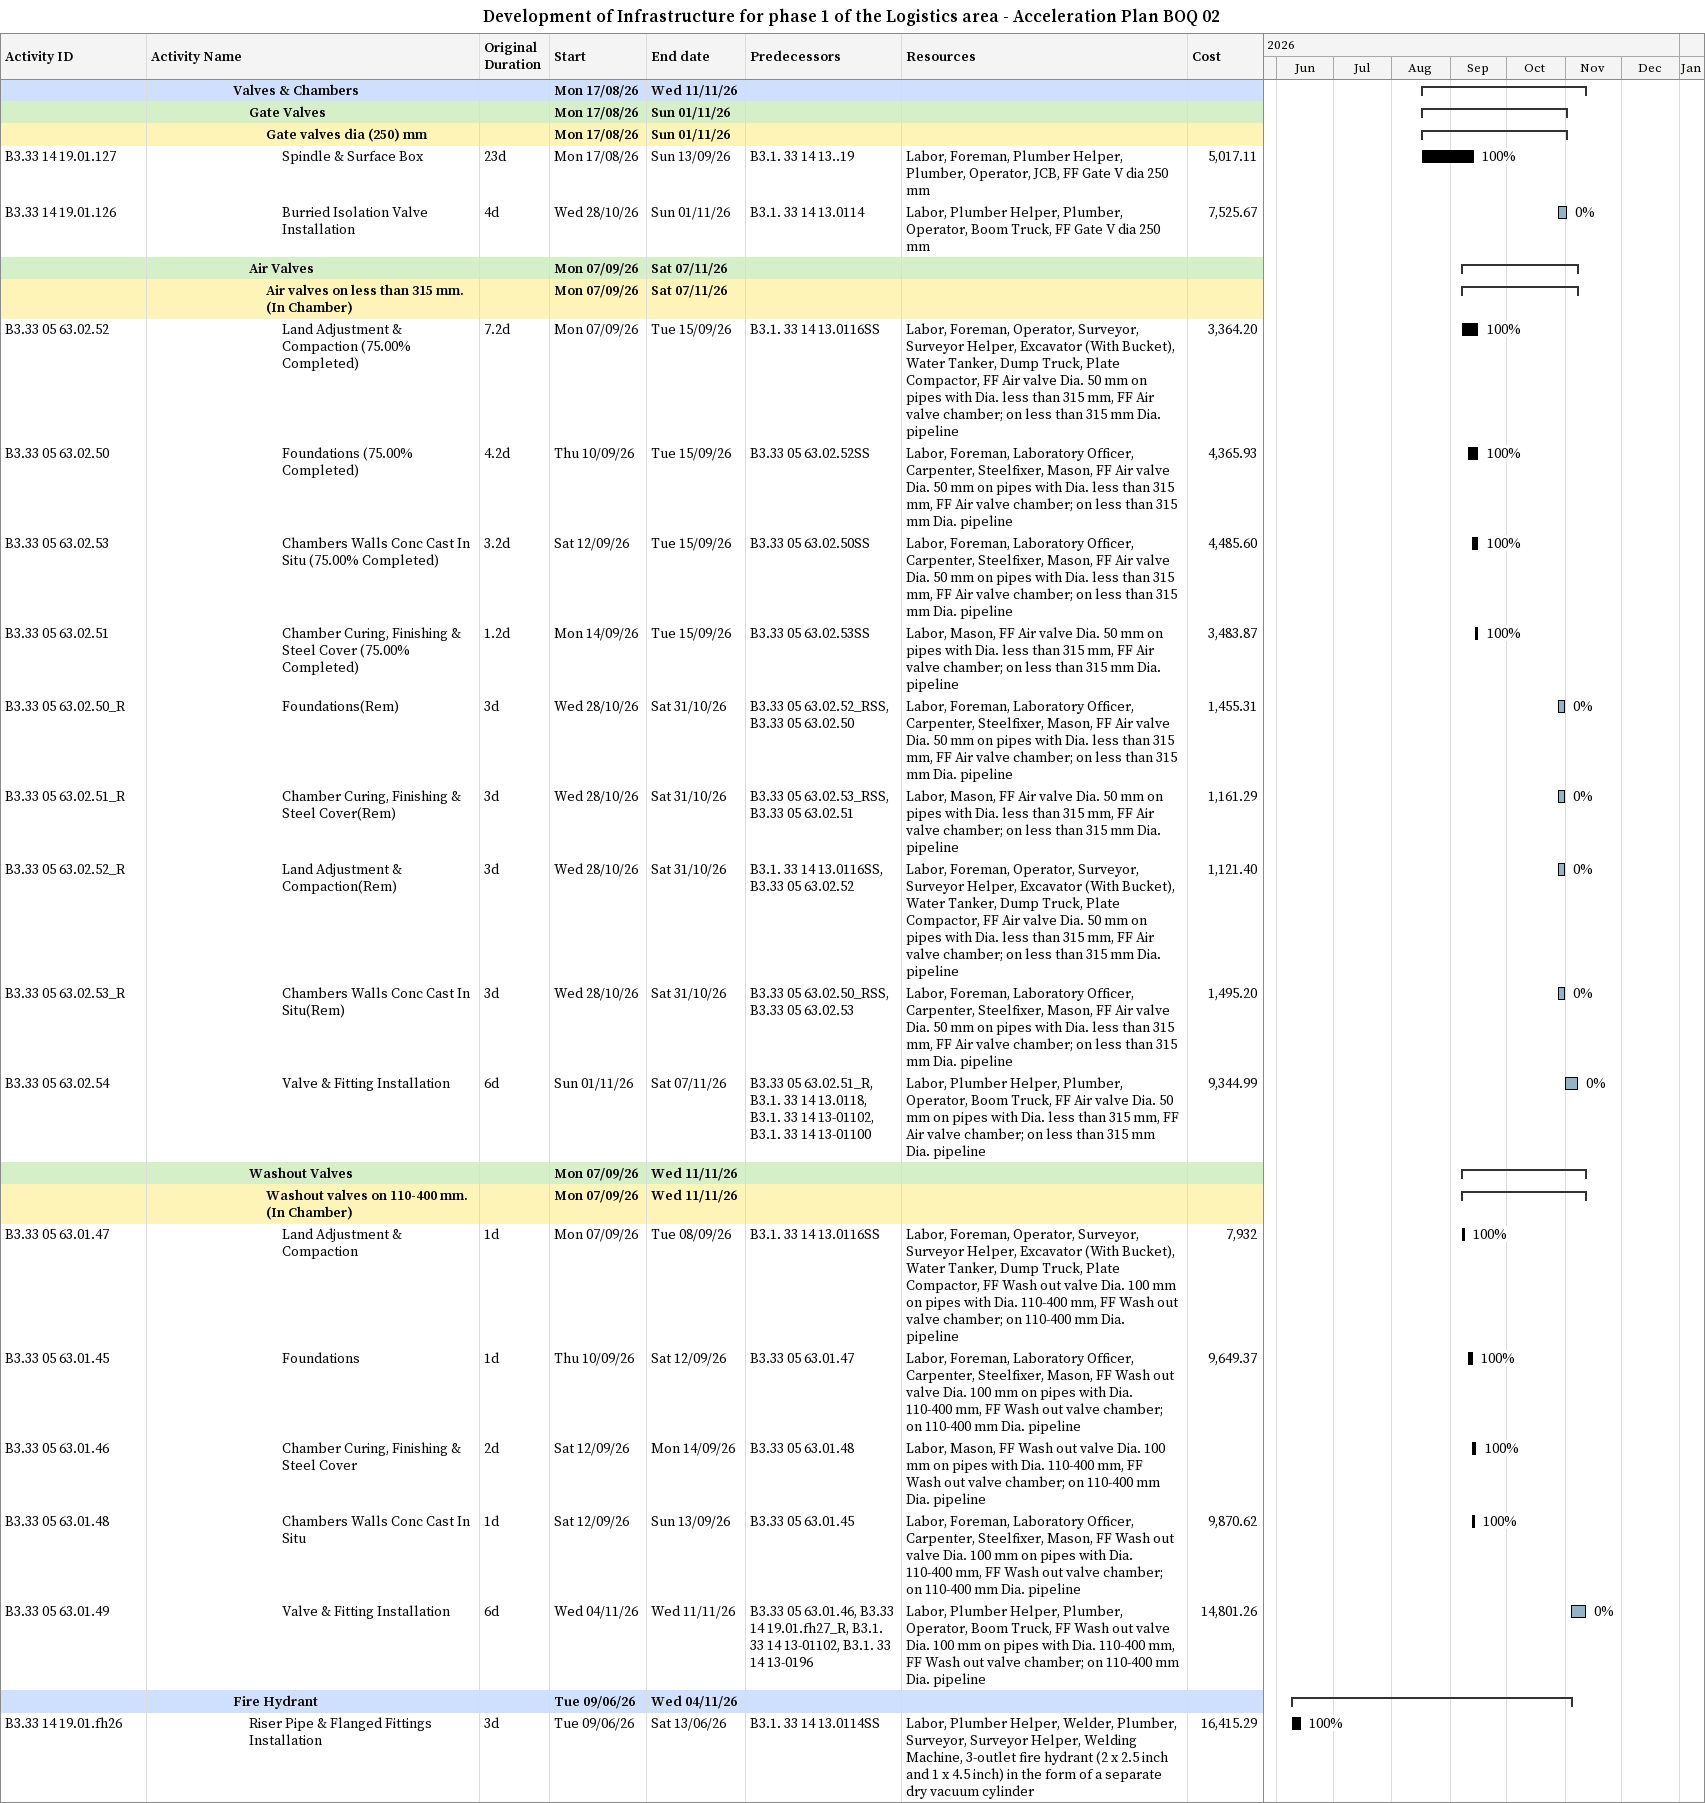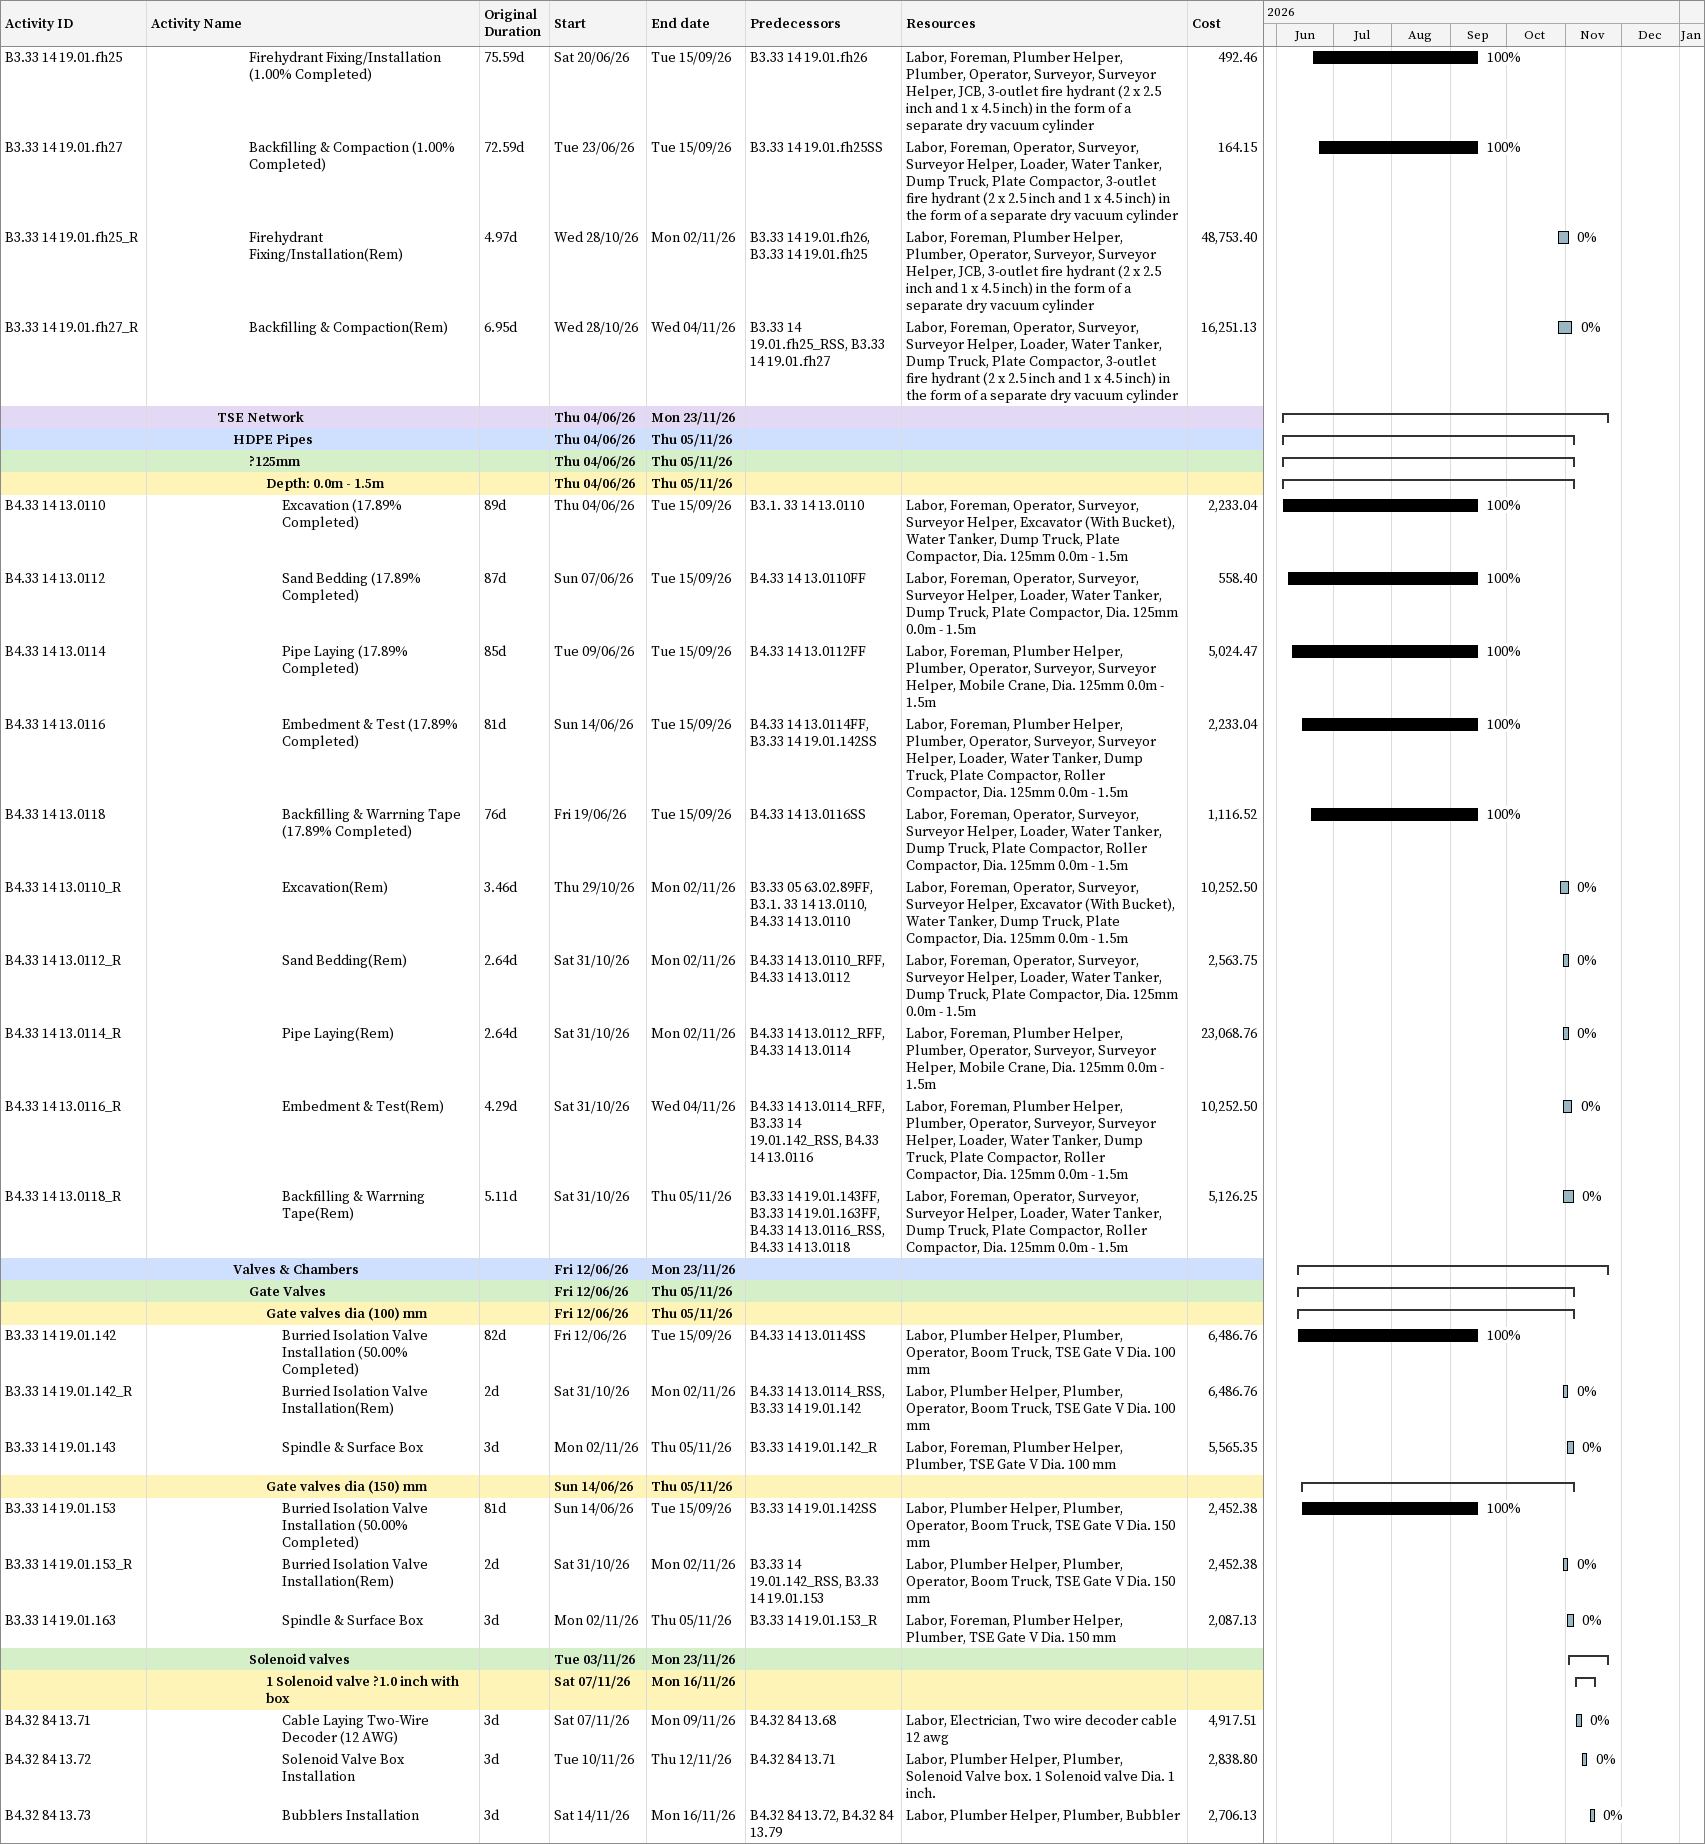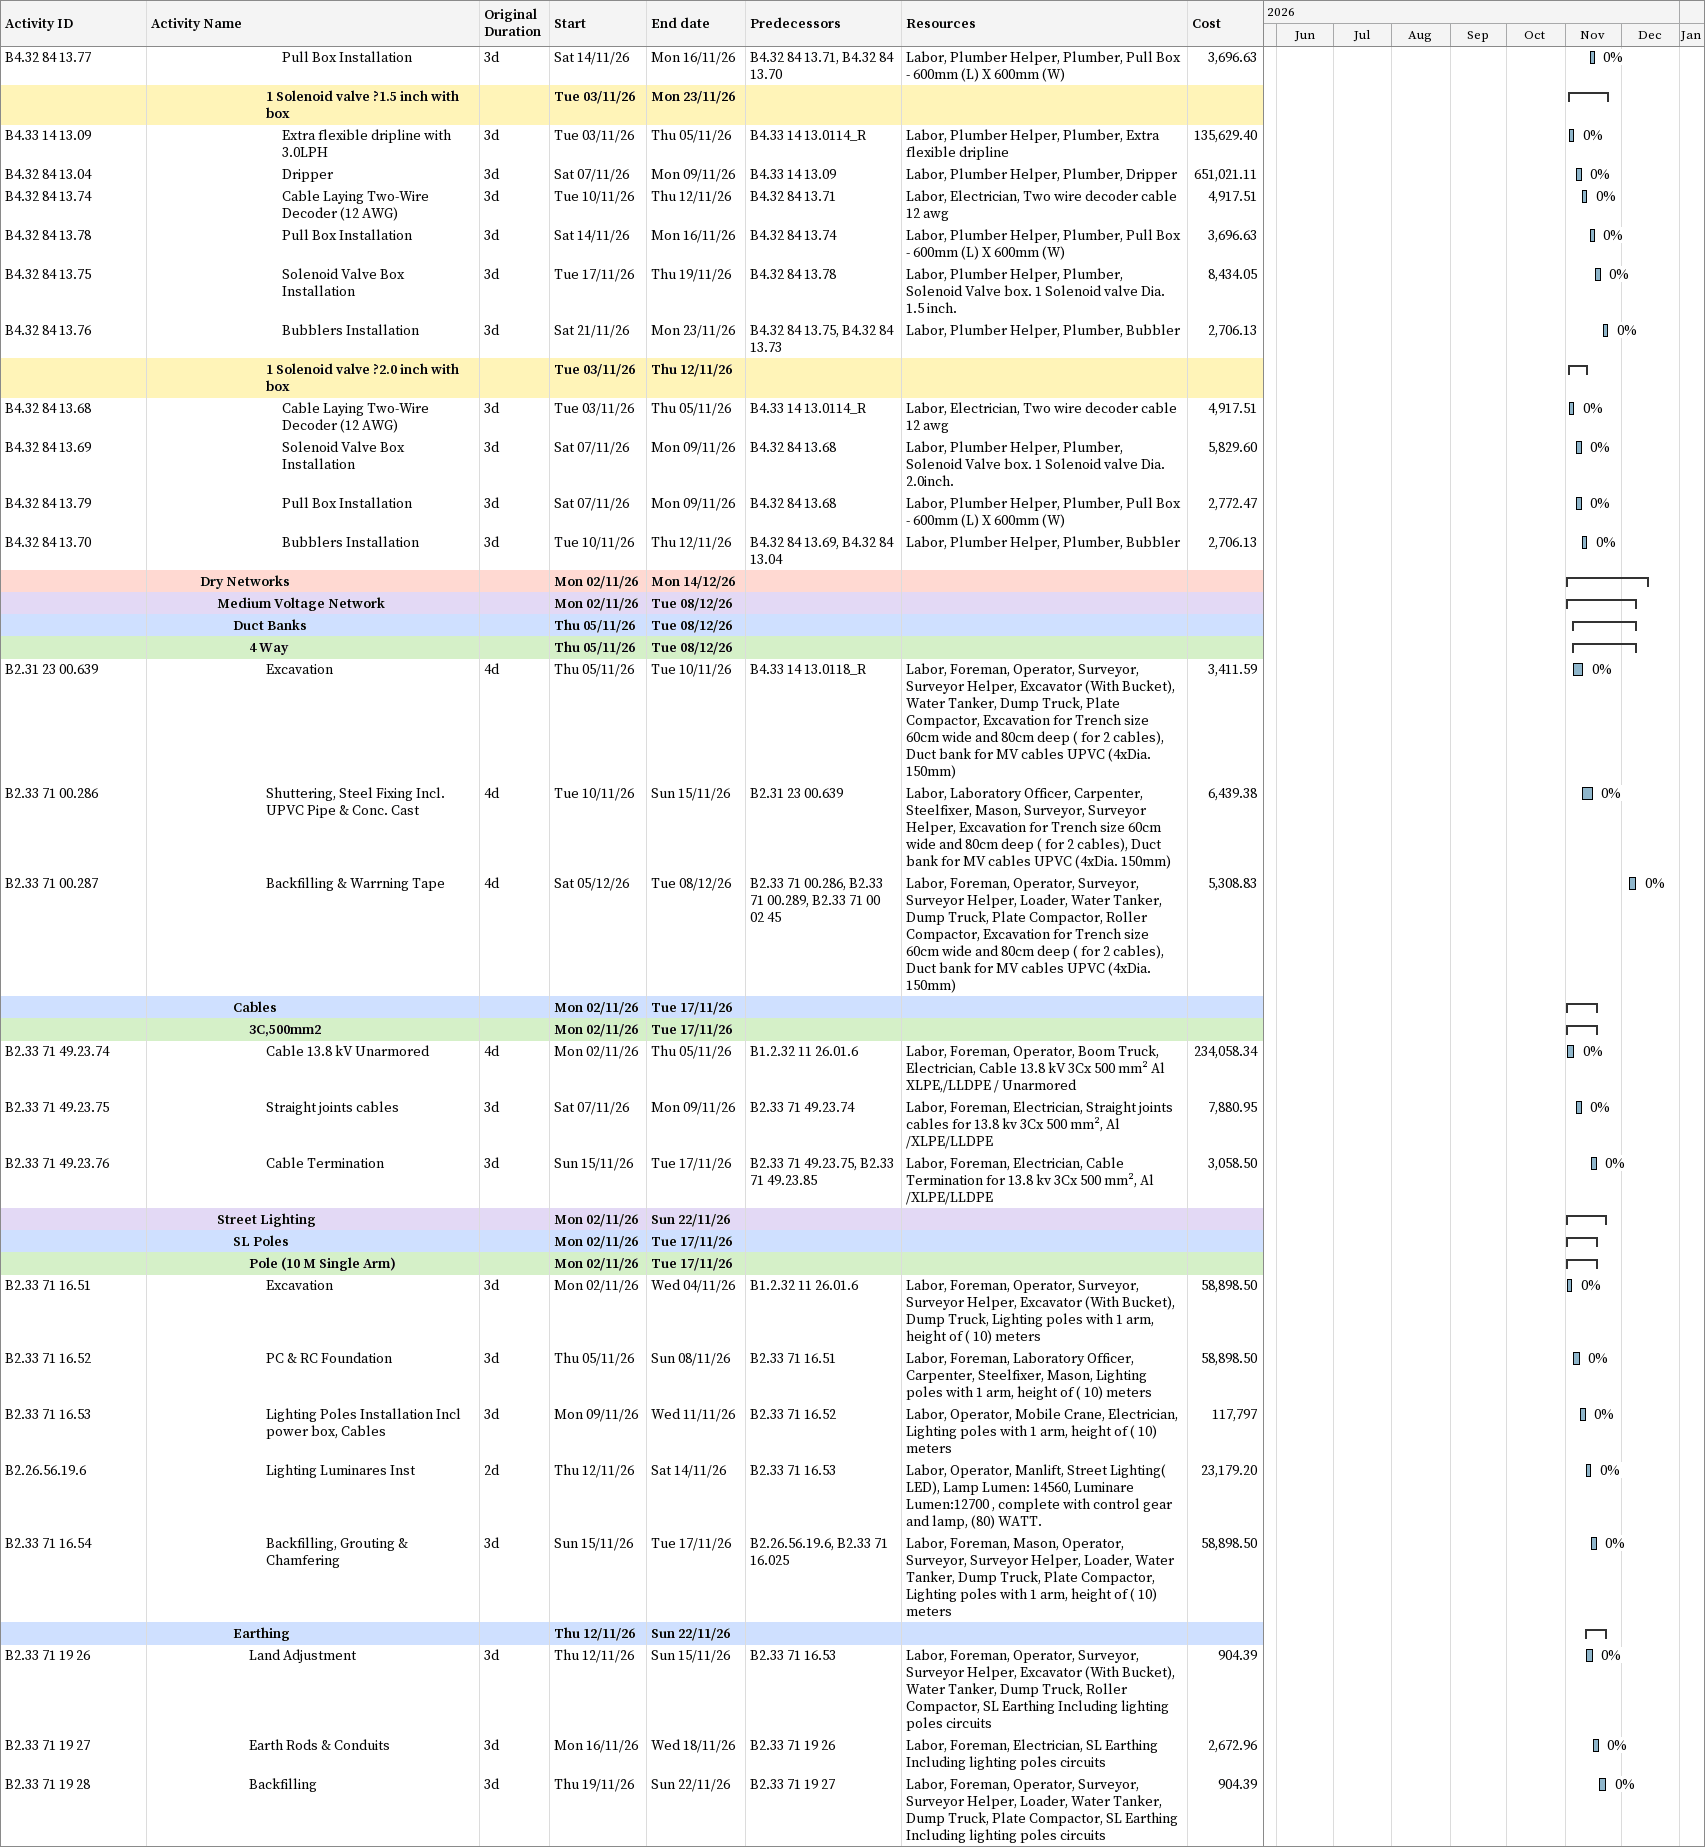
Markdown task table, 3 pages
Development of Infrastructure for phase 1 of the Logistics area - Acceleration Plan BOQ 02

| ID | Level | Task | Original duration | Start | Finish | Predecessors | Resources | % complete | Cost |
|---|---|---|---|---|---|---|---|---|---|
|  | 6 | **Valves & Chambers** |  | 2026-08-17 | 2026-11-11 |  |  |  |  |
|  | 7 | **Gate Valves** |  | 2026-08-17 | 2026-11-01 |  |  |  |  |
|  | 8 | **Gate valves dia (250) mm** |  | 2026-08-17 | 2026-11-01 |  |  |  |  |
| B3.33 14 19.01.127 | 9 | Spindle & Surface Box | 23d | 2026-08-17 | 2026-09-13 | B3.1. 33 14 13..19 | Labor, Foreman, Plumber Helper, Plumber, Operator, JCB, FF Gate V dia 250 mm | 100 | 5017.11 |
| B3.33 14 19.01.126 | 9 | Burried Isolation Valve Installation | 4d | 2026-10-28 | 2026-11-01 | B3.1. 33 14 13.0114 | Labor, Plumber Helper, Plumber, Operator, Boom Truck, FF Gate V dia 250 mm | 0 | 7525.67 |
|  | 7 | **Air Valves** |  | 2026-09-07 | 2026-11-07 |  |  |  |  |
|  | 8 | **Air valves on less than 315 mm. (In Chamber)** |  | 2026-09-07 | 2026-11-07 |  |  |  |  |
| B3.33 05 63.02.52 | 9 | Land Adjustment & Compaction (75.00% Completed) | 7.2d | 2026-09-07 | 2026-09-15 | B3.1. 33 14 13.0116SS | Labor, Foreman, Operator, Surveyor, Surveyor Helper, Excavator (With Bucket), Water Tanker, Dump Truck, Plate Compactor, FF Air valve Dia. 50 mm on pipes with Dia. less than 315 mm, FF Air valve chamber; on less than 315 mm Dia. pipeline | 100 | 3364.20 |
| B3.33 05 63.02.50 | 9 | Foundations (75.00% Completed) | 4.2d | 2026-09-10 | 2026-09-15 | B3.33 05 63.02.52SS | Labor, Foreman, Laboratory Officer, Carpenter, Steelfixer, Mason, FF Air valve Dia. 50 mm on pipes with Dia. less than 315 mm, FF Air valve chamber; on less than 315 mm Dia. pipeline | 100 | 4365.93 |
| B3.33 05 63.02.53 | 9 | Chambers Walls Conc Cast In Situ (75.00% Completed) | 3.2d | 2026-09-12 | 2026-09-15 | B3.33 05 63.02.50SS | Labor, Foreman, Laboratory Officer, Carpenter, Steelfixer, Mason, FF Air valve Dia. 50 mm on pipes with Dia. less than 315 mm, FF Air valve chamber; on less than 315 mm Dia. pipeline | 100 | 4485.60 |
| B3.33 05 63.02.51 | 9 | Chamber Curing, Finishing & Steel Cover (75.00% Completed) | 1.2d | 2026-09-14 | 2026-09-15 | B3.33 05 63.02.53SS | Labor, Mason, FF Air valve Dia. 50 mm on pipes with Dia. less than 315 mm, FF Air valve chamber; on less than 315 mm Dia. pipeline | 100 | 3483.87 |
| B3.33 05 63.02.50_R | 9 | Foundations(Rem) | 3d | 2026-10-28 | 2026-10-31 | B3.33 05 63.02.52_RSS, B3.33 05 63.02.50 | Labor, Foreman, Laboratory Officer, Carpenter, Steelfixer, Mason, FF Air valve Dia. 50 mm on pipes with Dia. less than 315 mm, FF Air valve chamber; on less than 315 mm Dia. pipeline | 0 | 1455.31 |
| B3.33 05 63.02.51_R | 9 | Chamber Curing, Finishing & Steel Cover(Rem) | 3d | 2026-10-28 | 2026-10-31 | B3.33 05 63.02.53_RSS, B3.33 05 63.02.51 | Labor, Mason, FF Air valve Dia. 50 mm on pipes with Dia. less than 315 mm, FF Air valve chamber; on less than 315 mm Dia. pipeline | 0 | 1161.29 |
| B3.33 05 63.02.52_R | 9 | Land Adjustment & Compaction(Rem) | 3d | 2026-10-28 | 2026-10-31 | B3.1. 33 14 13.0116SS, B3.33 05 63.02.52 | Labor, Foreman, Operator, Surveyor, Surveyor Helper, Excavator (With Bucket), Water Tanker, Dump Truck, Plate Compactor, FF Air valve Dia. 50 mm on pipes with Dia. less than 315 mm, FF Air valve chamber; on less than 315 mm Dia. pipeline | 0 | 1121.40 |
| B3.33 05 63.02.53_R | 9 | Chambers Walls Conc Cast In Situ(Rem) | 3d | 2026-10-28 | 2026-10-31 | B3.33 05 63.02.50_RSS, B3.33 05 63.02.53 | Labor, Foreman, Laboratory Officer, Carpenter, Steelfixer, Mason, FF Air valve Dia. 50 mm on pipes with Dia. less than 315 mm, FF Air valve chamber; on less than 315 mm Dia. pipeline | 0 | 1495.20 |
| B3.33 05 63.02.54 | 9 | Valve & Fitting Installation | 6d | 2026-11-01 | 2026-11-07 | B3.33 05 63.02.51_R, B3.1. 33 14 13.0118, B3.1. 33 14 13-01102, B3.1. 33 14 13-01100 | Labor, Plumber Helper, Plumber, Operator, Boom Truck, FF Air valve Dia. 50 mm on pipes with Dia. less than 315 mm, FF Air valve chamber; on less than 315 mm Dia. pipeline | 0 | 9344.99 |
|  | 7 | **Washout Valves** |  | 2026-09-07 | 2026-11-11 |  |  |  |  |
|  | 8 | **Washout valves on 110-400 mm. (In Chamber)** |  | 2026-09-07 | 2026-11-11 |  |  |  |  |
| B3.33 05 63.01.47 | 9 | Land Adjustment & Compaction | 1d | 2026-09-07 | 2026-09-08 | B3.1. 33 14 13.0116SS | Labor, Foreman, Operator, Surveyor, Surveyor Helper, Excavator (With Bucket), Water Tanker, Dump Truck, Plate Compactor, FF Wash out valve Dia. 100 mm on pipes with Dia. 110-400 mm, FF Wash out valve chamber; on 110-400 mm Dia. pipeline | 100 | 7932 |
| B3.33 05 63.01.45 | 9 | Foundations | 1d | 2026-09-10 | 2026-09-12 | B3.33 05 63.01.47 | Labor, Foreman, Laboratory Officer, Carpenter, Steelfixer, Mason, FF Wash out valve Dia. 100 mm on pipes with Dia. 110-400 mm, FF Wash out valve chamber; on 110-400 mm Dia. pipeline | 100 | 9649.37 |
| B3.33 05 63.01.46 | 9 | Chamber Curing, Finishing & Steel Cover | 2d | 2026-09-12 | 2026-09-14 | B3.33 05 63.01.48 | Labor, Mason, FF Wash out valve Dia. 100 mm on pipes with Dia. 110-400 mm, FF Wash out valve chamber; on 110-400 mm Dia. pipeline | 100 |  |
| B3.33 05 63.01.48 | 9 | Chambers Walls Conc Cast In Situ | 1d | 2026-09-12 | 2026-09-13 | B3.33 05 63.01.45 | Labor, Foreman, Laboratory Officer, Carpenter, Steelfixer, Mason, FF Wash out valve Dia. 100 mm on pipes with Dia. 110-400 mm, FF Wash out valve chamber; on 110-400 mm Dia. pipeline | 100 | 9870.62 |
| B3.33 05 63.01.49 | 9 | Valve & Fitting Installation | 6d | 2026-11-04 | 2026-11-11 | B3.33 05 63.01.46, B3.33 14 19.01.fh27_R, B3.1. 33 14 13-01102, B3.1. 33 14 13-0196 | Labor, Plumber Helper, Plumber, Operator, Boom Truck, FF Wash out valve Dia. 100 mm on pipes with Dia. 110-400 mm, FF Wash out valve chamber; on 110-400 mm Dia. pipeline | 0 | 14801.26 |
|  | 6 | **Fire Hydrant** |  | 2026-06-09 | 2026-11-04 |  |  |  |  |
| B3.33 14 19.01.fh26 | 7 | Riser Pipe & Flanged Fittings Installation | 3d | 2026-06-09 | 2026-06-13 | B3.1. 33 14 13.0114SS | Labor, Plumber Helper, Welder, Plumber, Surveyor, Surveyor Helper, Welding Machine, 3-outlet fire hydrant (2 x 2.5 inch and 1 x 4.5 inch) in the form of a separate dry vacuum cylinder | 100 | 16415.29 |
| B3.33 14 19.01.fh25 | 7 | Firehydrant Fixing/Installation (1.00% Completed) | 75.59d | 2026-06-20 | 2026-09-15 | B3.33 14 19.01.fh26 | Labor, Foreman, Plumber Helper, Plumber, Operator, Surveyor, Surveyor Helper, JCB, 3-outlet fire hydrant (2 x 2.5 inch and 1 x 4.5 inch) in the form of a separate dry vacuum cylinder | 100 | 492.46 |
| B3.33 14 19.01.fh27 | 7 | Backfilling & Compaction (1.00% Completed) | 72.59d | 2026-06-23 | 2026-09-15 | B3.33 14 19.01.fh25SS | Labor, Foreman, Operator, Surveyor, Surveyor Helper, Loader, Water Tanker, Dump Truck, Plate Compactor, 3-outlet fire hydrant (2 x 2.5 inch and 1 x 4.5 inch) in the form of a separate dry vacuum cylinder | 100 | 164.15 |
| B3.33 14 19.01.fh25_R | 7 | Firehydrant Fixing/Installation(Rem) | 4.97d | 2026-10-28 | 2026-11-02 | B3.33 14 19.01.fh26, B3.33 14 19.01.fh25 | Labor, Foreman, Plumber Helper, Plumber, Operator, Surveyor, Surveyor Helper, JCB, 3-outlet fire hydrant (2 x 2.5 inch and 1 x 4.5 inch) in the form of a separate dry vacuum cylinder | 0 | 48753.40 |
| B3.33 14 19.01.fh27_R | 7 | Backfilling & Compaction(Rem) | 6.95d | 2026-10-28 | 2026-11-04 | B3.33 14 19.01.fh25_RSS, B3.33 14 19.01.fh27 | Labor, Foreman, Operator, Surveyor, Surveyor Helper, Loader, Water Tanker, Dump Truck, Plate Compactor, 3-outlet fire hydrant (2 x 2.5 inch and 1 x 4.5 inch) in the form of a separate dry vacuum cylinder | 0 | 16251.13 |
|  | 5 | **TSE Network** |  | 2026-06-04 | 2026-11-23 |  |  |  |  |
|  | 6 | **HDPE Pipes** |  | 2026-06-04 | 2026-11-05 |  |  |  |  |
|  | 7 | **?125mm** |  | 2026-06-04 | 2026-11-05 |  |  |  |  |
|  | 8 | **Depth: 0.0m - 1.5m** |  | 2026-06-04 | 2026-11-05 |  |  |  |  |
| B4.33 14 13.0110 | 9 | Excavation (17.89% Completed) | 89d | 2026-06-04 | 2026-09-15 | B3.1. 33 14 13.0110 | Labor, Foreman, Operator, Surveyor, Surveyor Helper, Excavator (With Bucket), Water Tanker, Dump Truck, Plate Compactor, Dia. 125mm 0.0m - 1.5m | 100 | 2233.04 |
| B4.33 14 13.0112 | 9 | Sand Bedding (17.89% Completed) | 87d | 2026-06-07 | 2026-09-15 | B4.33 14 13.0110FF | Labor, Foreman, Operator, Surveyor, Surveyor Helper, Loader, Water Tanker, Dump Truck, Plate Compactor, Dia. 125mm 0.0m - 1.5m | 100 | 558.40 |
| B4.33 14 13.0114 | 9 | Pipe Laying (17.89% Completed) | 85d | 2026-06-09 | 2026-09-15 | B4.33 14 13.0112FF | Labor, Foreman, Plumber Helper, Plumber, Operator, Surveyor, Surveyor Helper, Mobile Crane, Dia. 125mm 0.0m - 1.5m | 100 | 5024.47 |
| B4.33 14 13.0116 | 9 | Embedment & Test (17.89% Completed) | 81d | 2026-06-14 | 2026-09-15 | B4.33 14 13.0114FF, B3.33 14 19.01.142SS | Labor, Foreman, Plumber Helper, Plumber, Operator, Surveyor, Surveyor Helper, Loader, Water Tanker, Dump Truck, Plate Compactor, Roller Compactor, Dia. 125mm 0.0m - 1.5m | 100 | 2233.04 |
| B4.33 14 13.0118 | 9 | Backfilling & Warrning Tape (17.89% Completed) | 76d | 2026-06-19 | 2026-09-15 | B4.33 14 13.0116SS | Labor, Foreman, Operator, Surveyor, Surveyor Helper, Loader, Water Tanker, Dump Truck, Plate Compactor, Roller Compactor, Dia. 125mm 0.0m - 1.5m | 100 | 1116.52 |
| B4.33 14 13.0110_R | 9 | Excavation(Rem) | 3.46d | 2026-10-29 | 2026-11-02 | B3.33 05 63.02.89FF, B3.1. 33 14 13.0110, B4.33 14 13.0110 | Labor, Foreman, Operator, Surveyor, Surveyor Helper, Excavator (With Bucket), Water Tanker, Dump Truck, Plate Compactor, Dia. 125mm 0.0m - 1.5m | 0 | 10252.50 |
| B4.33 14 13.0112_R | 9 | Sand Bedding(Rem) | 2.64d | 2026-10-31 | 2026-11-02 | B4.33 14 13.0110_RFF, B4.33 14 13.0112 | Labor, Foreman, Operator, Surveyor, Surveyor Helper, Loader, Water Tanker, Dump Truck, Plate Compactor, Dia. 125mm 0.0m - 1.5m | 0 | 2563.75 |
| B4.33 14 13.0114_R | 9 | Pipe Laying(Rem) | 2.64d | 2026-10-31 | 2026-11-02 | B4.33 14 13.0112_RFF, B4.33 14 13.0114 | Labor, Foreman, Plumber Helper, Plumber, Operator, Surveyor, Surveyor Helper, Mobile Crane, Dia. 125mm 0.0m - 1.5m | 0 | 23068.76 |
| B4.33 14 13.0116_R | 9 | Embedment & Test(Rem) | 4.29d | 2026-10-31 | 2026-11-04 | B4.33 14 13.0114_RFF, B3.33 14 19.01.142_RSS, B4.33 14 13.0116 | Labor, Foreman, Plumber Helper, Plumber, Operator, Surveyor, Surveyor Helper, Loader, Water Tanker, Dump Truck, Plate Compactor, Roller Compactor, Dia. 125mm 0.0m - 1.5m | 0 | 10252.50 |
| B4.33 14 13.0118_R | 9 | Backfilling & Warrning Tape(Rem) | 5.11d | 2026-10-31 | 2026-11-05 | B3.33 14 19.01.143FF, B3.33 14 19.01.163FF, B4.33 14 13.0116_RSS, B4.33 14 13.0118 | Labor, Foreman, Operator, Surveyor, Surveyor Helper, Loader, Water Tanker, Dump Truck, Plate Compactor, Roller Compactor, Dia. 125mm 0.0m - 1.5m | 0 | 5126.25 |
|  | 6 | **Valves & Chambers** |  | 2026-06-12 | 2026-11-23 |  |  |  |  |
|  | 7 | **Gate Valves** |  | 2026-06-12 | 2026-11-05 |  |  |  |  |
|  | 8 | **Gate valves dia (100) mm** |  | 2026-06-12 | 2026-11-05 |  |  |  |  |
| B3.33 14 19.01.142 | 9 | Burried Isolation Valve Installation (50.00% Completed) | 82d | 2026-06-12 | 2026-09-15 | B4.33 14 13.0114SS | Labor, Plumber Helper, Plumber, Operator, Boom Truck, TSE Gate V Dia. 100 mm | 100 | 6486.76 |
| B3.33 14 19.01.142_R | 9 | Burried Isolation Valve Installation(Rem) | 2d | 2026-10-31 | 2026-11-02 | B4.33 14 13.0114_RSS, B3.33 14 19.01.142 | Labor, Plumber Helper, Plumber, Operator, Boom Truck, TSE Gate V Dia. 100 mm | 0 | 6486.76 |
| B3.33 14 19.01.143 | 9 | Spindle & Surface Box | 3d | 2026-11-02 | 2026-11-05 | B3.33 14 19.01.142_R | Labor, Foreman, Plumber Helper, Plumber, TSE Gate V Dia. 100 mm | 0 | 5565.35 |
|  | 8 | **Gate valves dia (150) mm** |  | 2026-06-14 | 2026-11-05 |  |  |  |  |
| B3.33 14 19.01.153 | 9 | Burried Isolation Valve Installation (50.00% Completed) | 81d | 2026-06-14 | 2026-09-15 | B3.33 14 19.01.142SS | Labor, Plumber Helper, Plumber, Operator, Boom Truck, TSE Gate V Dia. 150 mm | 100 | 2452.38 |
| B3.33 14 19.01.153_R | 9 | Burried Isolation Valve Installation(Rem) | 2d | 2026-10-31 | 2026-11-02 | B3.33 14 19.01.142_RSS, B3.33 14 19.01.153 | Labor, Plumber Helper, Plumber, Operator, Boom Truck, TSE Gate V Dia. 150 mm | 0 | 2452.38 |
| B3.33 14 19.01.163 | 9 | Spindle & Surface Box | 3d | 2026-11-02 | 2026-11-05 | B3.33 14 19.01.153_R | Labor, Foreman, Plumber Helper, Plumber, TSE Gate V Dia. 150 mm | 0 | 2087.13 |
|  | 7 | **Solenoid valves** |  | 2026-11-03 | 2026-11-23 |  |  |  |  |
|  | 8 | **1 Solenoid valve ?1.0 inch with box** |  | 2026-11-07 | 2026-11-16 |  |  |  |  |
| B4.32 84 13.71 | 9 | Cable Laying Two-Wire Decoder (12 AWG) | 3d | 2026-11-07 | 2026-11-09 | B4.32 84 13.68 | Labor, Electrician, Two wire decoder cable 12 awg | 0 | 4917.51 |
| B4.32 84 13.72 | 9 | Solenoid Valve Box Installation | 3d | 2026-11-10 | 2026-11-12 | B4.32 84 13.71 | Labor, Plumber Helper, Plumber, Solenoid Valve box. 1 Solenoid valve Dia. 1 inch. | 0 | 2838.80 |
| B4.32 84 13.73 | 9 | Bubblers Installation | 3d | 2026-11-14 | 2026-11-16 | B4.32 84 13.72, B4.32 84 13.79 | Labor, Plumber Helper, Plumber, Bubbler | 0 | 2706.13 |
| B4.32 84 13.77 | 9 | Pull Box Installation | 3d | 2026-11-14 | 2026-11-16 | B4.32 84 13.71, B4.32 84 13.70 | Labor, Plumber Helper, Plumber, Pull Box - 600mm (L) X 600mm (W) | 0 | 3696.63 |
|  | 8 | **1 Solenoid valve ?1.5 inch with box** |  | 2026-11-03 | 2026-11-23 |  |  |  |  |
| B4.33 14 13.09 | 9 | Extra flexible dripline with 3.0LPH | 3d | 2026-11-03 | 2026-11-05 | B4.33 14 13.0114_R | Labor, Plumber Helper, Plumber, Extra flexible dripline | 0 | 135629.40 |
| B4.32 84 13.04 | 9 | Dripper | 3d | 2026-11-07 | 2026-11-09 | B4.33 14 13.09 | Labor, Plumber Helper, Plumber, Dripper | 0 | 651021.11 |
| B4.32 84 13.74 | 9 | Cable Laying Two-Wire Decoder (12 AWG) | 3d | 2026-11-10 | 2026-11-12 | B4.32 84 13.71 | Labor, Electrician, Two wire decoder cable 12 awg | 0 | 4917.51 |
| B4.32 84 13.78 | 9 | Pull Box Installation | 3d | 2026-11-14 | 2026-11-16 | B4.32 84 13.74 | Labor, Plumber Helper, Plumber, Pull Box - 600mm (L) X 600mm (W) | 0 | 3696.63 |
| B4.32 84 13.75 | 9 | Solenoid Valve Box Installation | 3d | 2026-11-17 | 2026-11-19 | B4.32 84 13.78 | Labor, Plumber Helper, Plumber, Solenoid Valve box. 1 Solenoid valve Dia. 1.5 inch. | 0 | 8434.05 |
| B4.32 84 13.76 | 9 | Bubblers Installation | 3d | 2026-11-21 | 2026-11-23 | B4.32 84 13.75, B4.32 84 13.73 | Labor, Plumber Helper, Plumber, Bubbler | 0 | 2706.13 |
|  | 8 | **1 Solenoid valve ?2.0 inch with box** |  | 2026-11-03 | 2026-11-12 |  |  |  |  |
| B4.32 84 13.68 | 9 | Cable Laying Two-Wire Decoder (12 AWG) | 3d | 2026-11-03 | 2026-11-05 | B4.33 14 13.0114_R | Labor, Electrician, Two wire decoder cable 12 awg | 0 | 4917.51 |
| B4.32 84 13.69 | 9 | Solenoid Valve Box Installation | 3d | 2026-11-07 | 2026-11-09 | B4.32 84 13.68 | Labor, Plumber Helper, Plumber, Solenoid Valve box. 1 Solenoid valve Dia. 2.0inch. | 0 | 5829.60 |
| B4.32 84 13.79 | 9 | Pull Box Installation | 3d | 2026-11-07 | 2026-11-09 | B4.32 84 13.68 | Labor, Plumber Helper, Plumber, Pull Box - 600mm (L) X 600mm (W) | 0 | 2772.47 |
| B4.32 84 13.70 | 9 | Bubblers Installation | 3d | 2026-11-10 | 2026-11-12 | B4.32 84 13.69, B4.32 84 13.04 | Labor, Plumber Helper, Plumber, Bubbler | 0 | 2706.13 |
|  | 4 | **Dry Networks** |  | 2026-11-02 | 2026-12-14 |  |  |  |  |
|  | 5 | **Medium Voltage Network** |  | 2026-11-02 | 2026-12-08 |  |  |  |  |
|  | 6 | **Duct Banks** |  | 2026-11-05 | 2026-12-08 |  |  |  |  |
|  | 7 | **4 Way** |  | 2026-11-05 | 2026-12-08 |  |  |  |  |
| B2.31 23 00.639 | 8 | Excavation | 4d | 2026-11-05 | 2026-11-10 | B4.33 14 13.0118_R | Labor, Foreman, Operator, Surveyor, Surveyor Helper, Excavator (With Bucket), Water Tanker, Dump Truck, Plate Compactor, Excavation for Trench size 60cm wide and 80cm deep ( for 2 cables), Duct bank for MV cables UPVC (4xDia. 150mm) | 0 | 3411.59 |
| B2.33 71 00.286 | 8 | Shuttering, Steel Fixing Incl. UPVC Pipe & Conc. Cast | 4d | 2026-11-10 | 2026-11-15 | B2.31 23 00.639 | Labor, Laboratory Officer, Carpenter, Steelfixer, Mason, Surveyor, Surveyor Helper, Excavation for Trench size 60cm wide and 80cm deep ( for 2 cables), Duct bank for MV cables UPVC (4xDia. 150mm) | 0 | 6439.38 |
| B2.33 71 00.287 | 8 | Backfilling & Warrning Tape | 4d | 2026-12-05 | 2026-12-08 | B2.33 71 00.286, B2.33 71 00.289, B2.33 71 00 02 45 | Labor, Foreman, Operator, Surveyor, Surveyor Helper, Loader, Water Tanker, Dump Truck, Plate Compactor, Roller Compactor, Excavation for Trench size 60cm wide and 80cm deep ( for 2 cables), Duct bank for MV cables UPVC (4xDia. 150mm) | 0 | 5308.83 |
|  | 6 | **Cables** |  | 2026-11-02 | 2026-11-17 |  |  |  |  |
|  | 7 | **3C,500mm2** |  | 2026-11-02 | 2026-11-17 |  |  |  |  |
| B2.33 71 49.23.74 | 8 | Cable 13.8 kV Unarmored | 4d | 2026-11-02 | 2026-11-05 | B1.2.32 11 26.01.6 | Labor, Foreman, Operator, Boom Truck, Electrician, Cable 13.8 kV 3Cx 500 mm² Al XLPE,/LLDPE / Unarmored | 0 | 234058.34 |
| B2.33 71 49.23.75 | 8 | Straight joints cables | 3d | 2026-11-07 | 2026-11-09 | B2.33 71 49.23.74 | Labor, Foreman, Electrician, Straight joints cables for 13.8 kv 3Cx 500 mm², Al /XLPE/LLDPE | 0 | 7880.95 |
| B2.33 71 49.23.76 | 8 | Cable Termination | 3d | 2026-11-15 | 2026-11-17 | B2.33 71 49.23.75, B2.33 71 49.23.85 | Labor, Foreman, Electrician, Cable Termination for 13.8 kv 3Cx 500 mm², Al /XLPE/LLDPE | 0 | 3058.50 |
|  | 5 | **Street Lighting** |  | 2026-11-02 | 2026-11-22 |  |  |  |  |
|  | 6 | **SL Poles** |  | 2026-11-02 | 2026-11-17 |  |  |  |  |
|  | 7 | **Pole (10 M Single Arm)** |  | 2026-11-02 | 2026-11-17 |  |  |  |  |
| B2.33 71 16.51 | 8 | Excavation | 3d | 2026-11-02 | 2026-11-04 | B1.2.32 11 26.01.6 | Labor, Foreman, Operator, Surveyor, Surveyor Helper, Excavator (With Bucket), Dump Truck, Lighting poles with 1 arm, height of ( 10) meters | 0 | 58898.50 |
| B2.33 71 16.52 | 8 | PC & RC Foundation | 3d | 2026-11-05 | 2026-11-08 | B2.33 71 16.51 | Labor, Foreman, Laboratory Officer, Carpenter, Steelfixer, Mason, Lighting poles with 1 arm, height of ( 10) meters | 0 | 58898.50 |
| B2.33 71 16.53 | 8 | Lighting Poles Installation Incl power box, Cables | 3d | 2026-11-09 | 2026-11-11 | B2.33 71 16.52 | Labor, Operator, Mobile Crane, Electrician, Lighting poles with 1 arm, height of ( 10) meters | 0 | 117797 |
| B2.26.56.19.6 | 8 | Lighting Luminares Inst | 2d | 2026-11-12 | 2026-11-14 | B2.33 71 16.53 | Labor, Operator, Manlift, Street Lighting( LED), Lamp Lumen: 14560, Luminare Lumen:12700 , complete with control gear and lamp, (80) WATT. | 0 | 23179.20 |
| B2.33 71 16.54 | 8 | Backfilling, Grouting & Chamfering | 3d | 2026-11-15 | 2026-11-17 | B2.26.56.19.6, B2.33 71 16.025 | Labor, Foreman, Mason, Operator, Surveyor, Surveyor Helper, Loader, Water Tanker, Dump Truck, Plate Compactor, Lighting poles with 1 arm, height of ( 10) meters | 0 | 58898.50 |
|  | 6 | **Earthing** |  | 2026-11-12 | 2026-11-22 |  |  |  |  |
| B2.33 71 19 26 | 7 | Land Adjustment | 3d | 2026-11-12 | 2026-11-15 | B2.33 71 16.53 | Labor, Foreman, Operator, Surveyor, Surveyor Helper, Excavator (With Bucket), Water Tanker, Dump Truck, Roller Compactor, SL Earthing Including lighting poles circuits | 0 | 904.39 |
| B2.33 71 19 27 | 7 | Earth Rods & Conduits | 3d | 2026-11-16 | 2026-11-18 | B2.33 71 19 26 | Labor, Foreman, Electrician, SL Earthing Including lighting poles circuits | 0 | 2672.96 |
| B2.33 71 19 28 | 7 | Backfilling | 3d | 2026-11-19 | 2026-11-22 | B2.33 71 19 27 | Labor, Foreman, Operator, Surveyor, Surveyor Helper, Loader, Water Tanker, Dump Truck, Plate Compactor, SL Earthing Including lighting poles circuits | 0 | 904.39 |
